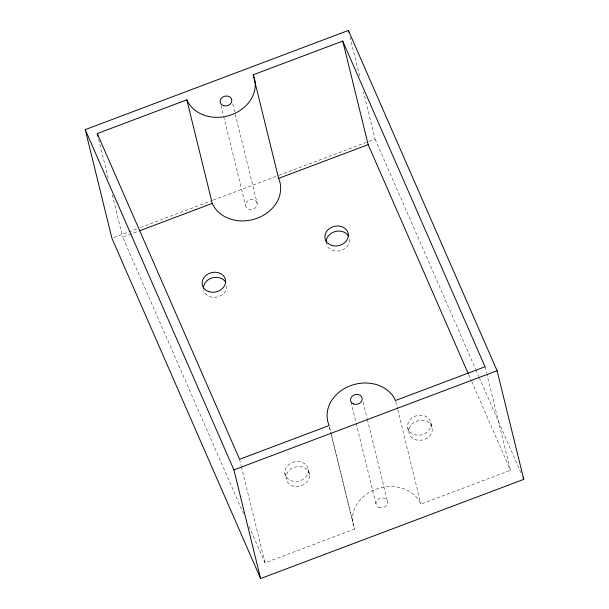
<?xml version="1.0" encoding="UTF-8"?>
<svg xmlns="http://www.w3.org/2000/svg" width="609" height="609" viewBox="0 0 609 609"><rect width="100%" height="100%" fill="white"/><g stroke="black" fill="none" stroke-linecap="round" stroke-linejoin="round"><path stroke-width="0.46" stroke-dasharray="3.04 2.28" d="M113.693 237.617L136.812 228.908M140.367 227.568L212.381 200.422M213.272 200.087L278.176 175.62M279.067 175.285L367.973 141.775M368.864 141.44L375.083 139.096L363.55 92.142M243.707 514.087L122.691 237.152L138.654 231.131M249.035 526.275L265.022 562.853L354.583 529.099A35.558 29.651 -13.8 0 1 375.829 489.301A35.558 29.651 -13.8 0 1 420.933 504.092L510.494 470.331L486.857 374.101M375.083 139.096L475.477 368.841M475.857 369.709L478.902 376.674M479.283 377.542L521.487 474.137M468.633 374.535L471.297 380.633M471.678 381.5L510.494 470.331M485.061 366.77L486.637 373.18M349.985 36.898L359.706 76.49M430.89 422.699A11.853 9.881 -13.8 0 1 415.254 434.879A11.853 9.881 -13.8 0 1 411.791 418.109A11.853 9.881 -13.8 0 1 430.89 422.699L432.139 427.777A11.853 9.881 -13.8 0 1 416.503 439.957A11.853 9.881 -13.8 0 1 413.039 423.194A11.853 9.881 -13.8 0 1 432.139 427.777M407.733 427.762L408.982 432.839M395.721 401.445L397.517 408.776M397.746 409.69L420.933 504.092M363.101 402.1L367.151 418.596M367.379 419.517L387.415 501.085M350.967 402.161L355.915 422.326M356.143 423.24L376.179 504.808M329.598 427.366L331.174 433.783M331.395 434.697L354.583 529.099M329.439 427.206L352.626 521.609M232.714 103.804L257.249 203.703A5.93 4.941 -13.8 0 1 248.891 209.222A5.93 4.941 -13.8 0 1 248.046 200.681A5.93 4.941 -13.8 0 1 257.249 203.703M221.006 105.471L223.48 115.558M223.701 116.471L245.541 205.37M308.283 469.821A11.853 9.881 -13.8 0 1 291.566 480.866A11.853 9.881 -13.8 0 1 289.869 463.784A11.853 9.881 -13.8 0 1 308.283 469.821L309.532 474.898A11.853 9.881 -13.8 0 1 292.815 485.952A11.853 9.881 -13.8 0 1 291.117 468.861A11.853 9.881 -13.8 0 1 309.532 474.898M284.86 473.163L286.108 478.24M239.581 459.293L241.156 465.702M241.385 466.623L265.022 562.853M98.605 139.088L108.509 179.411M112.338 194.994L122.691 237.152M349.574 239.406A11.853 9.881 -13.8 0 1 338.848 250.938A11.853 9.881 -13.8 0 1 326.158 242.747M226.837 285.667A11.853 9.881 -13.8 0 1 216.614 297.123A11.853 9.881 -13.8 0 1 203.551 289.861M379.034 507.548A5.93 4.941 -13.8 0 0 387.667 502.349A5.93 4.941 -13.8 0 0 378.676 498.946A5.93 4.941 -13.8 0 0 379.034 507.548"/><path stroke-width="0.91" d="M85.23 129.641L348.401 30.45L497.089 370.714L523.77 479.359L260.599 578.55L111.911 238.286L85.23 129.641L233.917 469.904L260.599 578.55M97.257 133.584L186.818 99.83A35.558 29.651 -13.8 0 0 231.922 114.621A35.558 29.651 -13.8 0 0 253.169 74.823L342.73 41.062L485.061 366.77L395.492 400.524A35.558 29.651 -13.8 0 0 350.396 385.733A35.558 29.651 -13.8 0 0 329.149 425.531L239.581 459.293L97.257 133.584L97.927 136.332M139.545 230.803L212.259 203.391A35.558 29.651 -13.8 0 0 257.356 218.182A35.558 29.651 -13.8 0 0 278.602 178.384L368.171 144.63L342.73 41.062M233.917 469.904L497.089 370.714M523.009 477.616L523.77 479.359M368.171 144.63L468.252 373.667M348.401 30.45L348.85 32.292M253.169 74.823L278.602 178.384M186.818 99.83L212.259 203.391M326.119 241.88A11.853 9.881 -13.8 0 1 335.369 231.511A11.853 9.881 -13.8 0 1 348.538 236.132M203.376 288.141A11.853 9.881 -13.8 0 1 212.632 277.773A11.853 9.881 -13.8 0 1 225.794 282.393M353.601 403.98A5.93 4.941 -13.8 0 0 362.226 398.781A5.93 4.941 -13.8 0 0 353.243 395.378A5.93 4.941 -13.8 0 0 353.601 403.98M223.45 105.662A5.93 4.941 -13.8 0 0 231.816 100.135A5.93 4.941 -13.8 0 0 222.605 97.12A5.93 4.941 -13.8 0 0 223.45 105.662M331.608 245.374A11.853 9.881 -13.8 0 0 348.325 234.32A11.853 9.881 -13.8 0 0 329.918 228.284A11.853 9.881 -13.8 0 0 331.608 245.374M208.872 291.635A11.853 9.881 -13.8 0 0 225.589 280.582A11.853 9.881 -13.8 0 0 207.174 274.545A11.853 9.881 -13.8 0 0 208.872 291.635"/></g></svg>
